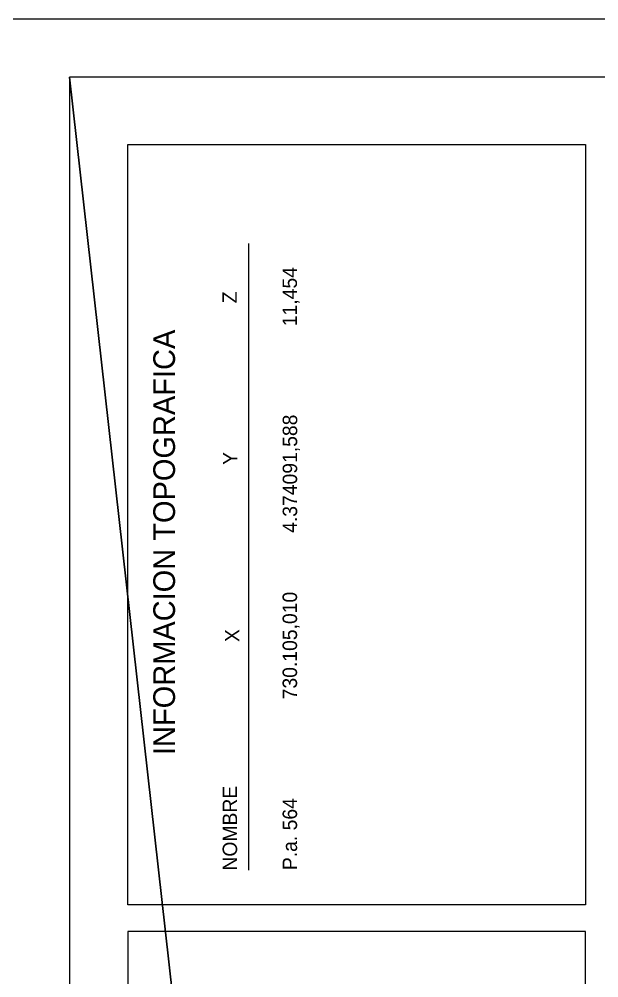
# Model space of a CAD drawing. Extents: x 729854 to 730444, y 4373781 to 4374808.
# Drawn here: x 730147 to 730207.2, y 4374708 to 4374807.5 of the extents above; entities that cross this region are included whole.
import ezdxf

# ---------------------------------------------------------------- set-up
doc = ezdxf.new("R2010")
doc.units = 0
doc.layers.get('0').update_dxf_attribs({"linetype": 'CONTINUOUS'})

msp = doc.modelspace()

# ---------------------------------------------------------------- linework, layer by layer
at = {"color": 0, "linetype": 'CONTINUOUS'}
msp.add_line((730170.85, 4374719.22), (730170.85, 4374784.24), dxfattribs=at)
msp.add_lwpolyline([(730158.3, 4374715.62), (730158.3, 4374794.5), (730205.77, 4374794.5), (730205.77, 4374715.62)], close=True, dxfattribs=at)

# ---------------------------------------------------------------- texts
for s, height, p in [('11,454', 1.5, (730175.84, 4374775.65)), ('Z', 1.5, (730169.6, 4374778.03)), ('INFORMACION TOPOGRAFICA', 2.25, (730163.19, 4374731.16)), ('4.374091,588', 1.5, (730175.86, 4374754.21)), ('Y', 1.5, (730169.66, 4374761.26)), ('730.105,010', 1.5, (730175.85, 4374736.94)), ('X', 1.5, (730169.87, 4374742.88)), ('NOMBRE', 1.5, (730169.63, 4374719.17)), ('P.a. 564', 1.5, (730175.85, 4374719.22))]:
    msp.add_text(s, height=height, rotation=90, dxfattribs=at).set_placement(p)

# ---------------------------------------------------------------- meshes
mesh = msp.add_polyface(dxfattribs=at)
corners = [(730162.5, 4373781), (729854.5, 4374807.5), (730444, 4373781), (730444, 4374807.5), (729854.5, 4373781)]
mesh.append_faces([[corners[k] for k in face] for face in [(0, 1, 4), (1, 0, 2, 3)]], dxfattribs={"vtx0": -1, "color": 0})
mesh = msp.add_polyface(dxfattribs=at)
corners = [(730172.5, 4374621), (730152.26, 4374801.5), (730434, 4374801.5), (730152.26, 4374621), (730434, 4374621)]
mesh.append_faces([[corners[k] for k in face] for face in [(0, 1, 3), (1, 0, 4, 2)]], dxfattribs={"vtx0": -1, "color": 0})
mesh = msp.add_polyface(dxfattribs=at)
corners = [(730205.77, 4374628.19), (730205.77, 4374712.86), (730158.3, 4374712.86), (730158.3, 4374628.19)]
mesh.append_faces([[corners[k] for k in face] for face in [(0, 1, 2, 3)]], dxfattribs={"color": 0})

doc.saveas('drawing.dxf')
